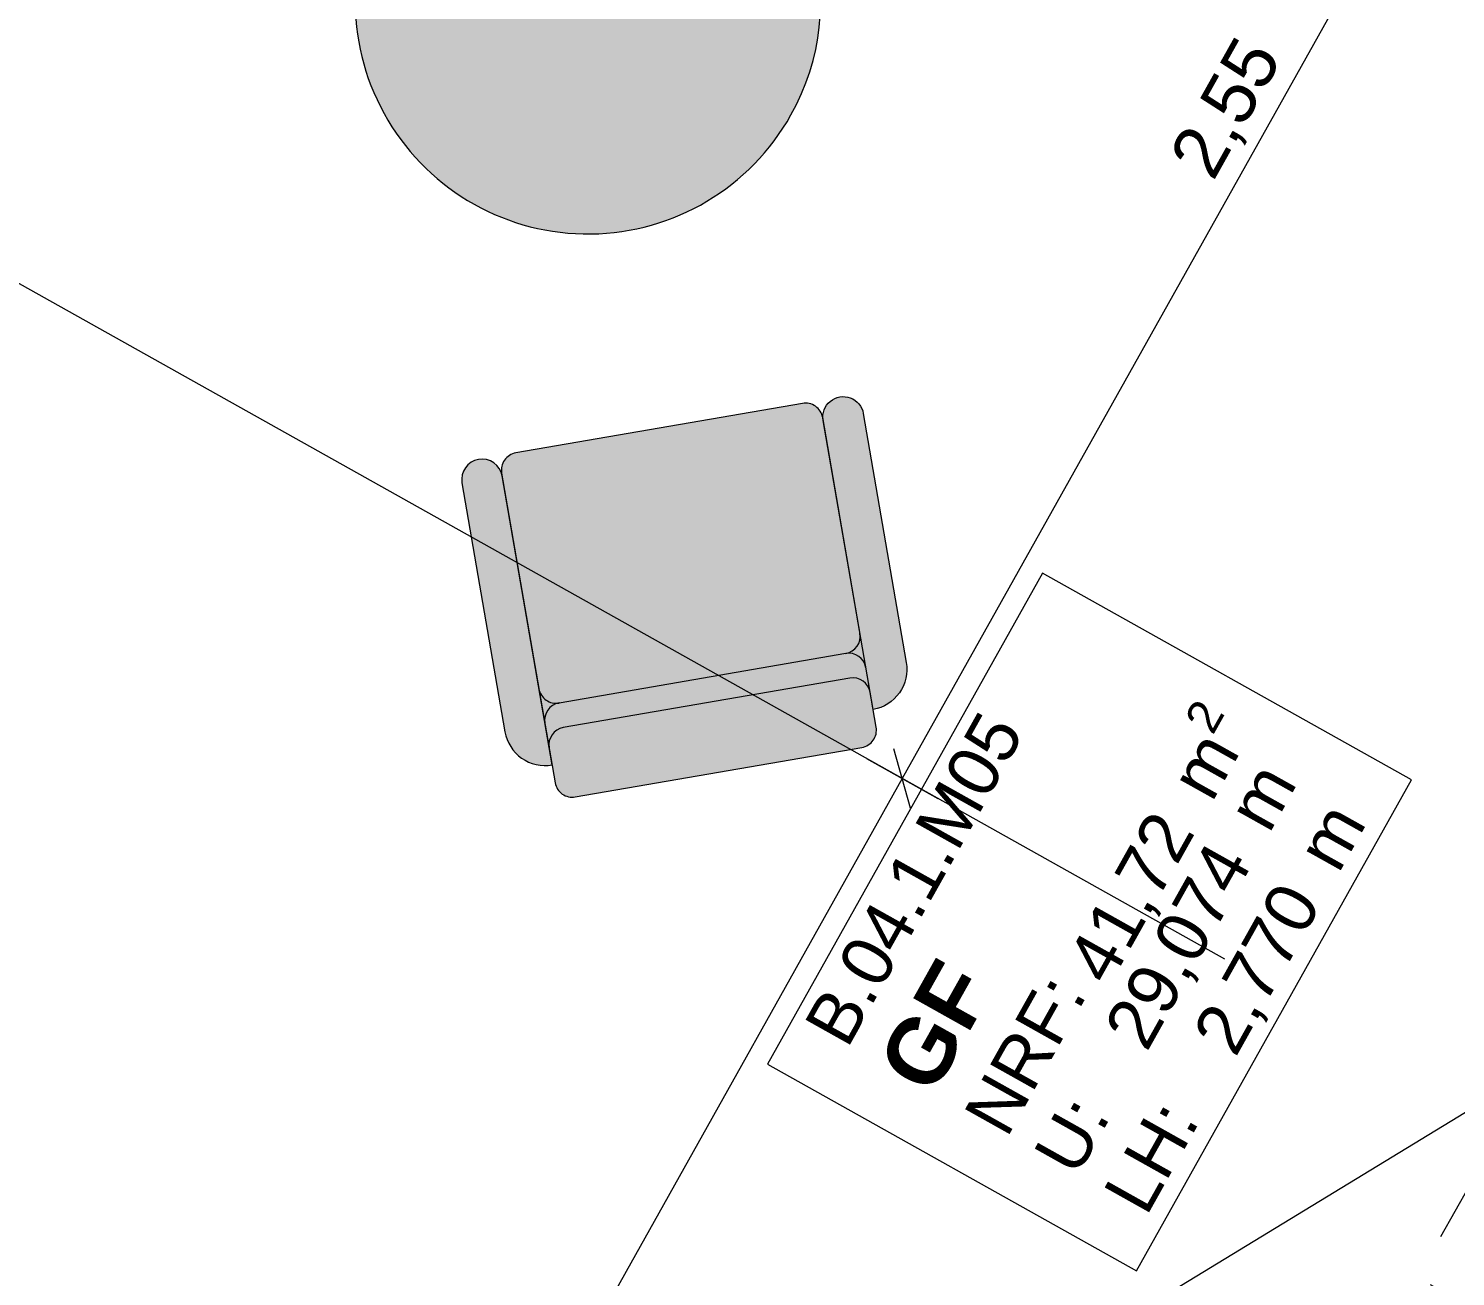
# Model space of a CAD drawing. Header units: metres. Extents: x -36 to 59, y 39 to 183.
# Drawn here: x -16.873 to -14.42, y 119.72 to 121.865 of the extents above; entities that cross this region are included whole.
import ezdxf

# ---------------------------------------------------------------- set-up
doc = ezdxf.new("R2010")
doc.units = ezdxf.units.M
doc.header["$MEASUREMENT"] = 0
for name, pattern in [('Punktlinie_ eng', [0.00075, 0, -0.00075]), ('Strichpunktlinie', [0.006703, 0.003528, -0.001764, 0, -0.001411]), ('Wipeout_Contour', [1, 0, -1])]:
    doc.linetypes.add(name, pattern=pattern)
for name, color, linetype in [('00  Raster', 7, 'Continuous'), ('10  Wand Massiv_Deckschraffur', 7, 'Continuous'), ('20  Möbel', 7, 'Continuous'), ('20  Möbel_Deckschraffur', 7, 'Continuous'), ('40  Bemaßung 1_ 50 AUSBAU', 7, 'Continuous'), ('40  Text Brandschutz', 7, 'Continuous'), ('50 NUF - Raumstempel MIETERAUSBAU', 7, 'Continuous'), ('Neubau_20  Decke Abhangdecke', 7, 'Continuous'), ('Neubau_50 NUF - Raumstempel MIETERAUSBAU', 7, 'Continuous')]:
    doc.layers.add(name, color=color, linetype=linetype)
doc.styles.add('ERSTELLTER_STIL_1', font='')
doc.styles.add('ERSTELLTER_STIL_2', font='')
doc.styles.get('ERSTELLTER_STIL_1').set_extended_font_data('Arial')
doc.styles.get('ERSTELLTER_STIL_2').set_extended_font_data('Arial', bold=True)

msp = doc.modelspace()

# ---------------------------------------------------------------- hatches: boundary and pattern name
at = {"layer": '20  Möbel', "linetype": 'Continuous', "lineweight": 0, "true_color": 0xffffff}
for points in [[(-15.3639, 120.7756), (-15.4378, 121.2033, 1), (-15.5068, 121.1914), (-15.4209, 120.6947, 0.414214)], [(-15.5076, 121.1963, 0.414214), (-15.5423, 121.2208), (-16.035, 121.1356, 0.414214), (-16.0595, 121.1009), (-15.9675, 120.5688, 0.414214), (-15.9328, 120.5444), (-15.4401, 120.6295, 0.414214), (-15.4157, 120.6642)], [(-16.0537, 120.6563, 0.414214), (-15.9728, 120.5993), (-16.0586, 121.096, 1), (-16.1276, 121.0841)]]:
    msp.add_hatch(color=7, dxfattribs=at).paths.add_polyline_path(points)
at = {"layer": '20  Möbel_Deckschraffur', "linetype": 'Continuous', "lineweight": 0, "true_color": 0xffffff}
msp.add_hatch(color=7, dxfattribs=at).paths.add_polyline_path([(-16.2601, 122.1075, 1), (-15.5621, 121.7164, 1)])

# ---------------------------------------------------------------- linework, layer by layer
at = {"layer": '20  Möbel', "color": 7, "linetype": 'Continuous', "lineweight": 13, "ltscale": 1000}
for p, q in [((-15.468, 120.791), (-15.9607, 120.7058)), ((-15.4607, 120.7487), (-15.9534, 120.6635))]:
    msp.add_line(p, q, dxfattribs=at)
at = {"layer": '20  Möbel', "color": 7, "linetype": 'Continuous', "lineweight": 13, "ltscale": 1000, "flags": 128}
for points in [[(-16.2601, 122.1075, 1), (-15.5621, 121.7164, 1)], [(-15.3639, 120.7756, -0.414214), (-15.4209, 120.6947), (-15.5068, 121.1914, -1), (-15.4378, 121.2033)], [(-15.5076, 121.1963, 0.414214), (-15.5423, 121.2208), (-16.035, 121.1356, 0.414214), (-16.0595, 121.1009), (-15.9675, 120.5688, 0.414214), (-15.9328, 120.5444), (-15.4401, 120.6295, 0.414214), (-15.4157, 120.6642)], [(-16.0537, 120.6563, 0.414214), (-15.9728, 120.5993), (-16.0586, 121.096, 1), (-16.1276, 121.0841)]]:
    msp.add_lwpolyline(points, format="xyb", close=True, dxfattribs=at)
at = {"layer": '20  Möbel', "color": 7, "linetype": 'Continuous', "lineweight": 13, "ltscale": 1000}
for centre, start, end in [((-15.4731, 120.8206), 279.8064, 9.8064), ((-15.4629, 120.7614), 9.8064, 99.8064), ((-15.4556, 120.7191), 9.8064, 99.8064), ((-15.9658, 120.7354), 189.8064, 279.8064), ((-15.9556, 120.6763), 99.8064, 189.8064), ((-15.9483, 120.6339), 99.8064, 189.8064)]:
    msp.add_arc(centre, 0.03, start, end, dxfattribs=at)
at = {"layer": '40  Bemaßung 1_ 50 AUSBAU', "color": 7, "linetype": 'Continuous', "lineweight": 13, "ltscale": 1000}
for p, q in [((-14.1245, 122.8007), (-15.371, 120.5761)), ((-15.3566, 120.525), (-15.3853, 120.6271)), ((-15.4323, 120.6105), (-15.3096, 120.5417))]:
    msp.add_line(p, q, dxfattribs=at)
at = {"layer": 'Neubau_50 NUF - Raumstempel MIETERAUSBAU', "color": 7, "linetype": 'Continuous', "lineweight": 13, "ltscale": 1000}
for p, q in [((-15.1298, 120.9289), (-15.6025, 120.0853)), ((-14.4958, 120.5737), (-15.1298, 120.9289)), ((-14.9685, 119.7301), (-14.4958, 120.5737)), ((-15.6025, 120.0853), (-14.9685, 119.7301))]:
    msp.add_line(p, q, dxfattribs=at)

# ---------------------------------------------------------------- texts
at = {"layer": '40  Bemaßung 1_ 50 AUSBAU', "color": 7, "linetype": 'Continuous', "lineweight": 13, "insert": (-14.822, 121.5927), "char_height": 0.09, "width": 0.239452, "attachment_point": 7, "rotation": 60.738, "style": 'ERSTELLTER_STIL_1'}
msp.add_mtext('\\A1;{\\pql;\\fArial|b0|i0|c0|p38;2,55}', dxfattribs=at)
at = {"layer": '50 NUF - Raumstempel MIETERAUSBAU', "color": 7, "linetype": 'Continuous', "lineweight": 18, "attachment_point": 1, "rotation": 60.738}
for s, insert, char_height, style in [('\\A1;{\\pql;\\pt0;\\fArial|b0|i0|c0|p38;B.04.1.M05}', (-15.5419, 120.1527), 0.0875, 'ERSTELLTER_STIL_1'), ('\\A1;{\\pql;\\pt0,0.1;\\fArial|b0|i0|c0|p38;41,72\\fArial|b0|i0|c0|p38;\\A1{\\H.66x;\\S^  ;}\\fArial|b0|i0|c0|p38; m\\fArial|b0|i0|c0|p38;\\A1{\\H.66x;\\S2^  ;}}', (-15.1144, 120.2726), 0.0875, 'ERSTELLTER_STIL_1'), ('\\A1;{\\pql;\\pt0,0.1;\\fArial|b0|i0|c0|p38;29,074\\fArial|b0|i0|c0|p38;\\A1{\\H.66x;\\S^  ;}\\fArial|b0|i0|c0|p38; m\\fArial|b0|i0|c0|p38;\\A1{\\H.66x;\\S^  ;}}', (-15.0271, 120.1471), 0.0875, 'ERSTELLTER_STIL_1'), ('\\A1;{\\pql;\\pt0,0.1;\\fArial|b0|i0|c0|p38;2,770\\fArial|b0|i0|c0|p38;\\A1{\\H.66x;\\S^  ;}\\fArial|b0|i0|c0|p38; m\\fArial|b0|i0|c0|p38;\\A1{\\H.66x;\\S^  ;}}', (-14.8747, 120.1378), 0.0875, 'ERSTELLTER_STIL_1'), ('\\A1;{\\pqj;\\pt0;\\fArial|b1|i0|c0|p38;GF}', (-15.4169, 120.0827), 0.1125, 'ERSTELLTER_STIL_2'), ('\\A1;{\\pqj;\\pt0;\\fArial|b0|i0|c0|p38;NRF: }', (-15.2677, 119.999), 0.0875, 'ERSTELLTER_STIL_1'), ('\\A1;{\\pqj;\\pt0;\\fArial|b0|i0|c0|p38;U: }', (-15.1477, 119.9318), 0.0875, 'ERSTELLTER_STIL_1'), ('\\A1;{\\pqj;\\pt0;\\fArial|b0|i0|c0|p38;LH: }', (-15.0278, 119.8646), 0.0875, 'ERSTELLTER_STIL_1')]:
    msp.add_mtext(s, dxfattribs=dict(at, insert=insert, char_height=char_height, style=style))

# ---------------------------------------------------------------- wipeouts: each hides what was drawn before it
at = {"color": 254, "linetype": 'Wipeout_Contour', "lineweight": 0, "ltscale": 486.114934}
msp.add_wipeout([(-20.8747, 116.4154), (-16.8249, 123.6432), (-16.8267, 123.6442), (-20.8764, 116.4164)], dxfattribs=at).dxf.layer = '10  Wand Massiv_Deckschraffur'

# ---------------------------------------------------------------- next in the draw order: wipeouts: each hides what was drawn before it
at = {"color": 254, "linetype": 'Wipeout_Contour', "lineweight": 0, "ltscale": 486.137239}
msp.add_wipeout([(-20.8764, 116.4164), (-16.8267, 123.6442), (-16.8406, 123.652), (-20.8904, 116.4242)], dxfattribs=at).dxf.layer = '10  Wand Massiv_Deckschraffur'

# ---------------------------------------------------------------- next in the draw order: wipeouts: each hides what was drawn before it
at = {"color": 254, "linetype": 'Wipeout_Contour', "lineweight": 0, "ltscale": 486.256215}
msp.add_wipeout([(-16.9104, 123.6911), (-20.9602, 116.4633), (-20.8904, 116.4242), (-16.8406, 123.652)], dxfattribs=at).dxf.layer = '10  Wand Massiv_Deckschraffur'

# ---------------------------------------------------------------- next in the draw order: linework, layer by layer
at = {"layer": '00  Raster', "color": 5, "linetype": 'Strichpunktlinie', "lineweight": 13, "ltscale": 1000}
msp.add_line((-2.9468, 113.6148), (-22.5923, 124.6222), dxfattribs=at)
at = {"layer": '40  Bemaßung 1_ 50 AUSBAU', "color": 7, "linetype": 'Continuous', "lineweight": 13, "ltscale": 1000}
msp.add_line((-15.371, 120.5761), (-18.5433, 114.9143), dxfattribs=at)
at = {"layer": '40  Text Brandschutz', "color": 6, "linetype": 'Continuous', "lineweight": 18, "ltscale": 1000}
msp.add_line((-12.8682, 120.9362), (-20.3239, 116.3985), dxfattribs=at)
at = {"layer": 'Neubau_20  Decke Abhangdecke', "color": 7, "linetype": 'Punktlinie_ eng', "lineweight": 13, "ltscale": 1000, "flags": 128}
for points in [[(-16.2825, 123.8952), (-20.5962, 116.1963), (-16.9321, 114.1433), (-13.97, 119.43), (-14.4847, 119.7184), (-14.1767, 120.268), (-13.662, 119.9796), (-12.6184, 121.8422)], [(-16.9321, 114.1433), (-20.5962, 116.1963), (-16.2825, 123.8952), (-12.6184, 121.8422), (-13.662, 119.9796), (-14.1767, 120.268), (-14.4847, 119.7184), (-13.97, 119.43)]]:
    msp.add_lwpolyline(points, close=True, dxfattribs=at)

doc.saveas('drawing.dxf')
